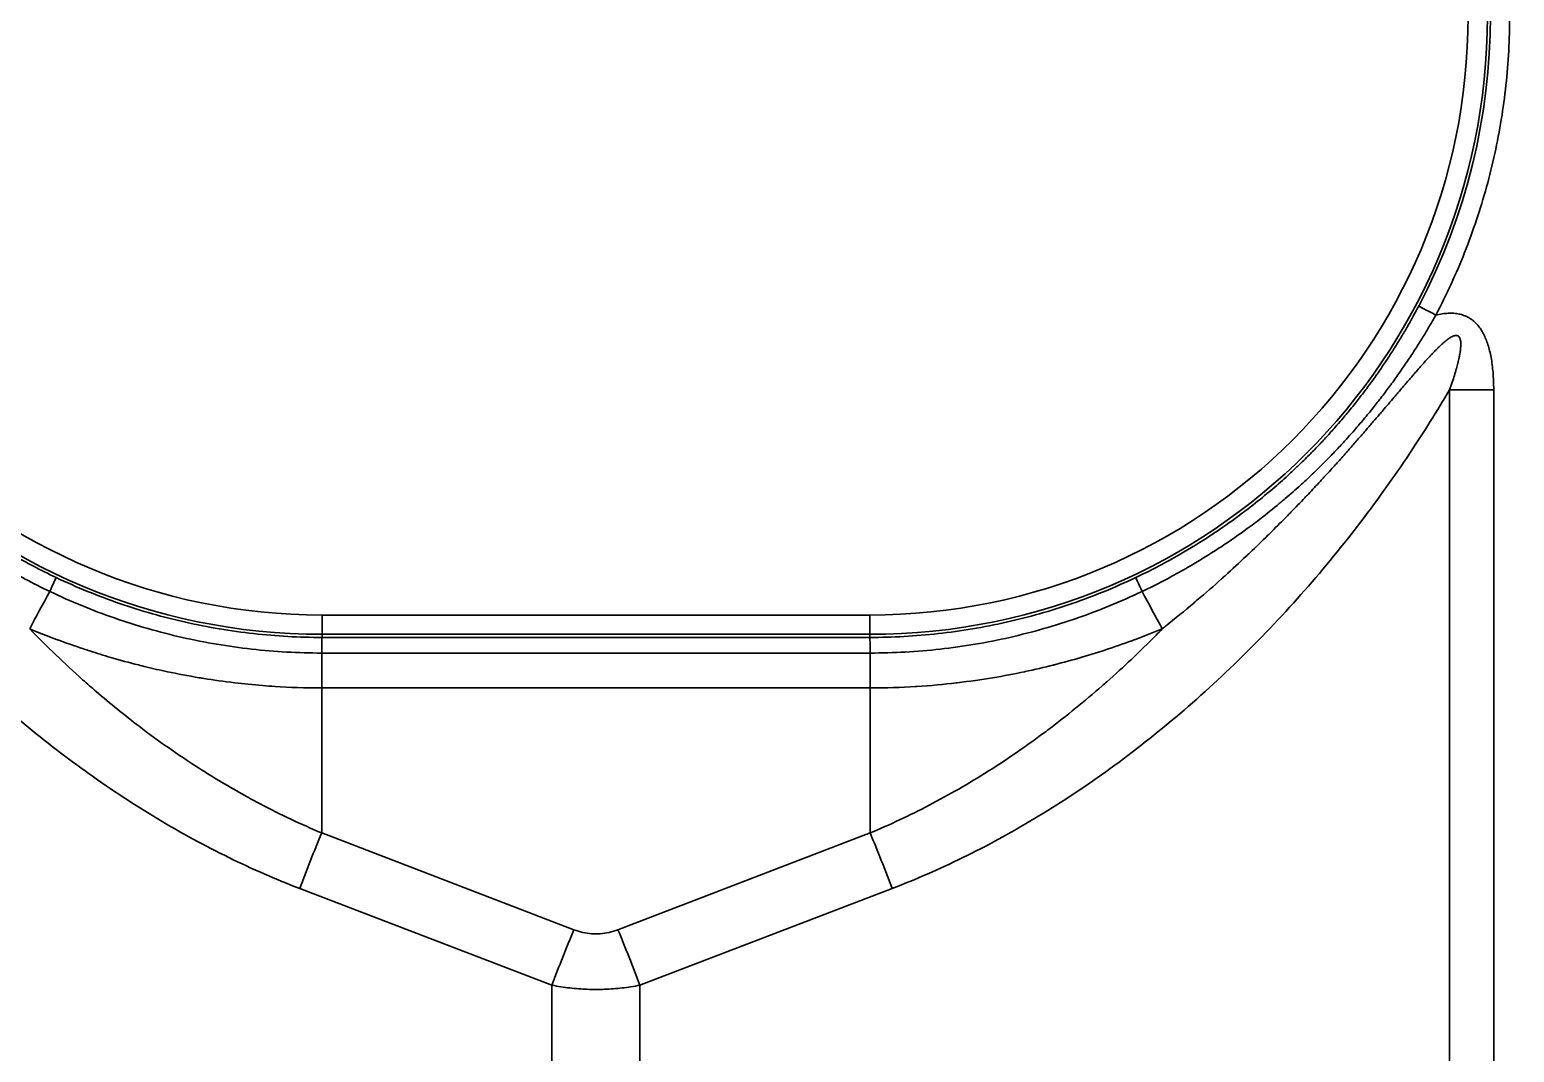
# Model space of a CAD drawing. Header units: millimetres. Extents: x 101 to 3000, y 150 to 4305.
# Drawn here: x 817.1 to 855.59, y 3438.67 to 3465.16 of the extents above; entities that cross this region are included whole.
import ezdxf

# ---------------------------------------------------------------- set-up
doc = ezdxf.new("R2010")
doc.units = ezdxf.units.MM
doc.header["$LTSCALE"] = 15
doc.layers.add('Sichtbar schmal (ISO)', color=7, linetype='Continuous', lineweight=35)

msp = doc.modelspace()

# ---------------------------------------------------------------- linework, layer by layer
at = {"layer": 'Sichtbar schmal (ISO)'}
for p, q in [((853.915, 3240.184), (853.915, 3455.829)), ((855.057, 3240.184), (855.057, 3455.829)), ((824.684, 3449.996), (838.884, 3449.996)), ((824.684, 3449.996), (824.684, 3449.496)), ((838.884, 3449.996), (838.884, 3449.496)), ((824.684, 3449.496), (838.884, 3449.496)), ((824.684, 3449.496), (824.684, 3449.415)), ((824.684, 3449.415), (838.884, 3449.415)), ((838.884, 3449.415), (838.884, 3449.496)), ((824.674, 3449.011), (838.893, 3449.011)), ((824.674, 3448.106), (824.674, 3449.011)), ((838.893, 3448.106), (838.893, 3449.011)), ((838.893, 3448.106), (824.674, 3448.106)), ((824.674, 3444.349), (824.674, 3448.106)), ((838.893, 3444.349), (838.893, 3448.106)), ((824.674, 3444.349), (831.213, 3441.841)), ((832.354, 3441.841), (838.893, 3444.349)), ((824.104, 3442.911), (830.643, 3440.404)), ((832.925, 3440.404), (839.464, 3442.911)), ((830.643, 3255.599), (830.643, 3440.404)), ((832.925, 3255.599), (832.925, 3440.404))]:
    msp.add_line(p, q, dxfattribs=at)
for centre, radius, start, end in [((824.684, 3465.505), 16.009, 90, 270), ((838.884, 3465.505), 16.009, 270, 90), ((824.684, 3465.505), 15.509, 90, 270), ((838.884, 3465.505), 15.509, 270, 90)]:
    msp.add_arc(centre, radius, start, end, dxfattribs=at)
for centre, major_axis, ratio, start_param, end_param in [((838.883, 3465.506), (16.088, 0), 0.999985, 5.797852, 6.768953), ((853.555, 3457.768), (-0.442, 0.233), 0.004633, 0.017477, 1.573237), ((855.057, 3455.777), (10, 0), 0.005236, 1.570796, 1.685165), ((817.574, 3450.515), (0.214, 0.452), 0.013185, 4.921474, 6.26573), ((845.993, 3450.515), (-0.214, 0.452), 0.013187, 0.017455, 1.361713), ((818.63, 3452.427), (4.733, 8.809), 0.002478, 1.780276, 1.894425), ((844.937, 3452.426), (-4.733, 8.809), 0.002478, 4.388756, 4.50291), ((838.889, 3448.915), (-0.005, 0.5), 0.011284, 4.905411, 6.265598), ((824.674, 3442.937), (1.79, 4.668), 0.104799, 1.304034, 1.616531), ((838.893, 3442.937), (-1.79, 4.668), 0.104799, 4.666655, 4.979151), ((831.213, 3440.43), (1.79, 4.668), 0.104798, 1.304034, 1.616531), ((832.354, 3440.43), (-1.79, 4.668), 0.104799, 4.666655, 4.979151)]:
    msp.add_ellipse(centre, major_axis=major_axis, ratio=ratio, start_param=start_param, end_param=end_param, dxfattribs=at)
for points, knots in [([(853.555, 3457.765), (853.835, 3458.295), (854.333, 3459.377), (854.903, 3461.078), (855.287, 3462.829), (855.479, 3464.611), (855.479, 3466.403), (855.285, 3468.185), (854.901, 3469.936), (854.33, 3471.636), (853.832, 3472.718), (853.552, 3473.248)], [0, 0, 0, 0, 0.1111111, 0.2222222, 0.3333333, 0.4444444, 0.5555556, 0.6666667, 0.7777778, 0.8888889, 1, 1, 1, 1]), ([(810.012, 3457.765), (810.049, 3457.699), (810.089, 3457.63), (810.131, 3457.557), (810.137, 3457.547), (810.143, 3457.536), (810.149, 3457.526), (810.179, 3457.474), (810.21, 3457.421), (810.243, 3457.367), (810.264, 3457.332), (810.285, 3457.297), (810.307, 3457.261), (810.323, 3457.234), (810.34, 3457.207), (810.356, 3457.18), (810.394, 3457.12), (810.433, 3457.057), (810.473, 3456.993), (810.479, 3456.984), (810.485, 3456.975), (810.491, 3456.965), (810.525, 3456.912), (810.56, 3456.857), (810.596, 3456.801), (810.63, 3456.749), (810.665, 3456.696), (810.701, 3456.642), (810.71, 3456.628), (810.72, 3456.614), (810.729, 3456.6), (810.775, 3456.531), (810.824, 3456.46), (810.874, 3456.388), (810.896, 3456.356), (810.918, 3456.323), (810.941, 3456.291), (810.971, 3456.248), (811.002, 3456.205), (811.033, 3456.161), (811.089, 3456.082), (811.148, 3456.001), (811.209, 3455.918), (811.272, 3455.833), (811.337, 3455.746), (811.406, 3455.657), (811.445, 3455.607), (811.484, 3455.555), (811.525, 3455.503), (811.558, 3455.461), (811.592, 3455.419), (811.626, 3455.377), (811.705, 3455.278), (811.787, 3455.177), (811.874, 3455.073), (811.963, 3454.966), (812.057, 3454.857), (812.156, 3454.745), (812.198, 3454.697), (812.242, 3454.648), (812.286, 3454.599), (812.348, 3454.53), (812.411, 3454.461), (812.477, 3454.39), (812.565, 3454.296), (812.657, 3454.199), (812.752, 3454.101), (812.783, 3454.069), (812.815, 3454.037), (812.847, 3454.004), (812.984, 3453.866), (813.129, 3453.725), (813.282, 3453.58), (813.285, 3453.578), (813.287, 3453.575), (813.29, 3453.573), (813.448, 3453.424), (813.616, 3453.272), (813.794, 3453.117), (813.833, 3453.084), (813.872, 3453.05), (813.912, 3453.016), (814.057, 3452.892), (814.21, 3452.766), (814.37, 3452.639), (814.456, 3452.571), (814.544, 3452.502), (814.634, 3452.433), (814.746, 3452.348), (814.861, 3452.262), (814.98, 3452.176), (815.139, 3452.061), (815.304, 3451.946), (815.477, 3451.83), (815.522, 3451.8), (815.568, 3451.769), (815.614, 3451.739), (815.823, 3451.601), (816.044, 3451.463), (816.279, 3451.324), (816.34, 3451.288), (816.401, 3451.252), (816.464, 3451.216), (816.631, 3451.119), (816.805, 3451.023), (816.985, 3450.928), (817.19, 3450.819), (817.403, 3450.712), (817.625, 3450.606)], [0, 0, 0, 0, 0.0546976, 0.0546976, 0.0546976, 0.0625, 0.0625, 0.0625, 0.1008578, 0.1008578, 0.1008578, 0.125, 0.125, 0.125, 0.1426904, 0.1426904, 0.1426904, 0.1818737, 0.1818737, 0.1818737, 0.1875, 0.1875, 0.1875, 0.2199265, 0.2199265, 0.2199265, 0.25, 0.25, 0.25, 0.257705, 0.257705, 0.257705, 0.2957225, 0.2957225, 0.2957225, 0.3125, 0.3125, 0.3125, 0.3343682, 0.3343682, 0.3343682, 0.3738828, 0.3738828, 0.3738828, 0.4143965, 0.4143965, 0.4143965, 0.4375, 0.4375, 0.4375, 0.4560435, 0.4560435, 0.4560435, 0.4989938, 0.4989938, 0.4989938, 0.543351, 0.543351, 0.543351, 0.5625, 0.5625, 0.5625, 0.5891602, 0.5891602, 0.5891602, 0.625, 0.625, 0.625, 0.6367129, 0.6367129, 0.6367129, 0.6866931, 0.6866931, 0.6866931, 0.6875, 0.6875, 0.6875, 0.7388766, 0.7388766, 0.7388766, 0.75, 0.75, 0.75, 0.7907392, 0.7907392, 0.7907392, 0.8125, 0.8125, 0.8125, 0.8393138, 0.8393138, 0.8393138, 0.875, 0.875, 0.875, 0.8842513, 0.8842513, 0.8842513, 0.9265033, 0.9265033, 0.9265033, 0.9375, 0.9375, 0.9375, 0.9667733, 0.9667733, 0.9667733, 0.9999998, 0.9999998, 0.9999998, 0.9999998]), ([(810.454, 3458.001), (810.495, 3457.925), (810.538, 3457.844), (810.584, 3457.76), (810.587, 3457.756), (810.589, 3457.751), (810.591, 3457.747), (810.636, 3457.666), (810.682, 3457.583), (810.733, 3457.494), (810.74, 3457.483), (810.746, 3457.471), (810.753, 3457.46), (810.801, 3457.377), (810.852, 3457.29), (810.906, 3457.2), (810.918, 3457.18), (810.93, 3457.16), (810.942, 3457.14), (810.993, 3457.056), (811.047, 3456.969), (811.105, 3456.879), (811.123, 3456.85), (811.142, 3456.821), (811.161, 3456.791), (811.215, 3456.707), (811.272, 3456.62), (811.332, 3456.531), (811.358, 3456.492), (811.385, 3456.453), (811.412, 3456.413), (811.469, 3456.329), (811.528, 3456.244), (811.591, 3456.157), (811.627, 3456.106), (811.664, 3456.055), (811.702, 3456.003), (811.761, 3455.922), (811.823, 3455.839), (811.887, 3455.755), (811.935, 3455.691), (811.984, 3455.627), (812.036, 3455.562), (812.097, 3455.484), (812.16, 3455.405), (812.226, 3455.325), (812.289, 3455.247), (812.354, 3455.168), (812.422, 3455.088), (812.484, 3455.015), (812.549, 3454.941), (812.615, 3454.866), (812.697, 3454.772), (812.783, 3454.677), (812.872, 3454.58), (812.934, 3454.513), (812.998, 3454.446), (813.063, 3454.377), (813.169, 3454.266), (813.28, 3454.153), (813.397, 3454.038), (813.457, 3453.979), (813.518, 3453.92), (813.581, 3453.86), (813.718, 3453.73), (813.861, 3453.597), (814.013, 3453.462), (814.069, 3453.413), (814.125, 3453.364), (814.182, 3453.314), (814.357, 3453.164), (814.542, 3453.011), (814.739, 3452.856), (814.786, 3452.819), (814.834, 3452.782), (814.882, 3452.745), (815.104, 3452.574), (815.342, 3452.401), (815.597, 3452.226), (815.631, 3452.203), (815.665, 3452.179), (815.7, 3452.156), (815.979, 3451.968), (816.28, 3451.778), (816.606, 3451.589), (816.624, 3451.579), (816.641, 3451.568), (816.659, 3451.558), (817.006, 3451.359), (817.383, 3451.159), (817.789, 3450.967)], [0.0000001, 0.0000001, 0.0000001, 0.0000001, 0.0625, 0.0625, 0.0625, 0.0657478, 0.0657478, 0.0657478, 0.125, 0.125, 0.125, 0.1327347, 0.1327347, 0.1327347, 0.1875, 0.1875, 0.1875, 0.1994824, 0.1994824, 0.1994824, 0.25, 0.25, 0.25, 0.2662064, 0.2662064, 0.2662064, 0.3125, 0.3125, 0.3125, 0.3327976, 0.3327976, 0.3327976, 0.375, 0.375, 0.375, 0.3993692, 0.3993692, 0.3993692, 0.4375, 0.4375, 0.4375, 0.4659876, 0.4659876, 0.4659876, 0.5, 0.5, 0.5, 0.5326854, 0.5326854, 0.5326854, 0.5625, 0.5625, 0.5625, 0.599469, 0.599469, 0.599469, 0.625, 0.625, 0.625, 0.6663571, 0.6663571, 0.6663571, 0.6875, 0.6875, 0.6875, 0.7333594, 0.7333594, 0.7333594, 0.75, 0.75, 0.75, 0.8005114, 0.8005114, 0.8005114, 0.8125, 0.8125, 0.8125, 0.8676234, 0.8676234, 0.8676234, 0.875, 0.875, 0.875, 0.9342995, 0.9342995, 0.9342995, 0.9375, 0.9375, 0.9375, 1, 1, 1, 1]), ([(845.779, 3450.967), (846.153, 3451.144), (846.501, 3451.327), (846.825, 3451.511), (846.853, 3451.526), (846.88, 3451.542), (846.907, 3451.557), (847.199, 3451.725), (847.471, 3451.894), (847.725, 3452.061), (847.772, 3452.092), (847.819, 3452.123), (847.865, 3452.154), (848.091, 3452.306), (848.303, 3452.457), (848.504, 3452.607), (848.564, 3452.652), (848.624, 3452.697), (848.682, 3452.742), (848.857, 3452.876), (849.022, 3453.009), (849.179, 3453.14), (849.248, 3453.197), (849.316, 3453.254), (849.382, 3453.311), (849.516, 3453.427), (849.644, 3453.541), (849.766, 3453.653), (849.84, 3453.722), (849.912, 3453.789), (849.983, 3453.856), (850.085, 3453.954), (850.183, 3454.05), (850.278, 3454.145), (850.355, 3454.222), (850.429, 3454.298), (850.501, 3454.373), (850.578, 3454.454), (850.653, 3454.534), (850.725, 3454.613), (850.803, 3454.697), (850.877, 3454.78), (850.949, 3454.862), (851.007, 3454.927), (851.063, 3454.992), (851.117, 3455.055), (851.194, 3455.146), (851.268, 3455.234), (851.339, 3455.321), (851.381, 3455.372), (851.422, 3455.423), (851.462, 3455.473), (851.537, 3455.568), (851.609, 3455.661), (851.678, 3455.751), (851.708, 3455.79), (851.737, 3455.828), (851.765, 3455.867), (851.838, 3455.965), (851.908, 3456.06), (851.974, 3456.153), (851.994, 3456.181), (852.014, 3456.209), (852.033, 3456.236), (852.103, 3456.336), (852.17, 3456.434), (852.234, 3456.529), (852.246, 3456.546), (852.258, 3456.564), (852.269, 3456.581), (852.337, 3456.683), (852.401, 3456.781), (852.461, 3456.877), (852.467, 3456.885), (852.472, 3456.894), (852.478, 3456.903), (852.542, 3457.005), (852.603, 3457.103), (852.66, 3457.198), (852.719, 3457.297), (852.775, 3457.391), (852.827, 3457.481), (852.829, 3457.485), (852.831, 3457.489), (852.834, 3457.493), (852.886, 3457.584), (852.934, 3457.67), (852.979, 3457.752), (853.027, 3457.839), (853.072, 3457.923), (853.113, 3458.001)], [0, 0, 0, 0, 0.057635, 0.057635, 0.057635, 0.0625, 0.0625, 0.0625, 0.115254, 0.115254, 0.115254, 0.125, 0.125, 0.125, 0.173021, 0.173021, 0.173021, 0.1875, 0.1875, 0.1875, 0.2309, 0.2309, 0.2309, 0.25, 0.25, 0.25, 0.288885, 0.288885, 0.288885, 0.3125, 0.3125, 0.3125, 0.346963, 0.346963, 0.346963, 0.375, 0.375, 0.375, 0.405123, 0.405123, 0.405123, 0.4375, 0.4375, 0.4375, 0.463355, 0.463355, 0.463355, 0.5, 0.5, 0.5, 0.521651, 0.521651, 0.521651, 0.5625, 0.5625, 0.5625, 0.579997, 0.579997, 0.579997, 0.625, 0.625, 0.625, 0.638348, 0.638348, 0.638348, 0.6875, 0.6875, 0.6875, 0.696629, 0.696629, 0.696629, 0.75, 0.75, 0.75, 0.754872, 0.754872, 0.754872, 0.8125, 0.8125, 0.8125, 0.872291, 0.872291, 0.872291, 0.875, 0.875, 0.875, 0.935638, 0.935638, 0.935638, 1, 1, 1, 1]), ([(845.943, 3450.606), (846.326, 3450.789), (846.685, 3450.978), (847.018, 3451.167), (847.046, 3451.183), (847.074, 3451.199), (847.102, 3451.215), (847.402, 3451.388), (847.682, 3451.561), (847.944, 3451.733), (847.992, 3451.764), (848.04, 3451.796), (848.087, 3451.828), (848.32, 3451.984), (848.539, 3452.139), (848.746, 3452.292), (848.808, 3452.338), (848.869, 3452.384), (848.93, 3452.43), (849.11, 3452.568), (849.281, 3452.704), (849.443, 3452.837), (849.514, 3452.896), (849.584, 3452.955), (849.652, 3453.013), (849.791, 3453.131), (849.923, 3453.248), (850.05, 3453.362), (850.127, 3453.432), (850.201, 3453.501), (850.274, 3453.569), (850.38, 3453.669), (850.482, 3453.767), (850.58, 3453.864), (850.66, 3453.943), (850.737, 3454.021), (850.812, 3454.097), (850.892, 3454.18), (850.97, 3454.261), (851.045, 3454.341), (851.125, 3454.427), (851.203, 3454.512), (851.278, 3454.595), (851.338, 3454.662), (851.396, 3454.727), (851.453, 3454.792), (851.533, 3454.884), (851.61, 3454.974), (851.684, 3455.062), (851.728, 3455.115), (851.771, 3455.166), (851.813, 3455.217), (851.892, 3455.313), (851.967, 3455.408), (852.039, 3455.5), (852.07, 3455.539), (852.101, 3455.578), (852.131, 3455.617), (852.207, 3455.716), (852.281, 3455.813), (852.351, 3455.908), (852.371, 3455.936), (852.392, 3455.964), (852.412, 3455.991), (852.486, 3456.093), (852.557, 3456.192), (852.624, 3456.288), (852.637, 3456.306), (852.649, 3456.323), (852.661, 3456.341), (852.733, 3456.444), (852.801, 3456.544), (852.865, 3456.64), (852.871, 3456.649), (852.876, 3456.657), (852.882, 3456.666), (852.951, 3456.769), (853.015, 3456.868), (853.076, 3456.964), (853.138, 3457.062), (853.197, 3457.157), (853.252, 3457.247), (853.255, 3457.251), (853.257, 3457.255), (853.26, 3457.259), (853.315, 3457.35), (853.366, 3457.436), (853.414, 3457.518), (853.465, 3457.605), (853.512, 3457.687), (853.555, 3457.765)], [0, 0, 0, 0, 0.057634, 0.057634, 0.057634, 0.0625, 0.0625, 0.0625, 0.115253, 0.115253, 0.115253, 0.125, 0.125, 0.125, 0.173021, 0.173021, 0.173021, 0.1875, 0.1875, 0.1875, 0.2309, 0.2309, 0.2309, 0.25, 0.25, 0.25, 0.288885, 0.288885, 0.288885, 0.3125, 0.3125, 0.3125, 0.346963, 0.346963, 0.346963, 0.375, 0.375, 0.375, 0.405123, 0.405123, 0.405123, 0.4375, 0.4375, 0.4375, 0.463355, 0.463355, 0.463355, 0.5, 0.5, 0.5, 0.521651, 0.521651, 0.521651, 0.5625, 0.5625, 0.5625, 0.579997, 0.579997, 0.579997, 0.625, 0.625, 0.625, 0.638348, 0.638348, 0.638348, 0.6875, 0.6875, 0.6875, 0.696629, 0.696629, 0.696629, 0.75, 0.75, 0.75, 0.754872, 0.754872, 0.754872, 0.8125, 0.8125, 0.8125, 0.872291, 0.872291, 0.872291, 0.875, 0.875, 0.875, 0.935638, 0.935638, 0.935638, 1, 1, 1, 1]), ([(855.057, 3455.829), (855.057, 3455.91), (855.054, 3456.065), (855.041, 3456.28), (855.02, 3456.481), (854.991, 3456.668), (854.954, 3456.841), (854.909, 3457), (854.856, 3457.147), (854.795, 3457.28), (854.724, 3457.4), (854.646, 3457.504), (854.563, 3457.591), (854.477, 3457.66), (854.386, 3457.715), (854.283, 3457.761), (854.162, 3457.796), (854.025, 3457.815), (853.878, 3457.817), (853.722, 3457.801), (853.612, 3457.779), (853.555, 3457.765)], [0.0000001, 0.0000001, 0.0000001, 0.0000001, 0.0526316, 0.1052632, 0.1578947, 0.2105263, 0.2631579, 0.3157895, 0.3684211, 0.4210526, 0.4736842, 0.5263158, 0.5789474, 0.6315789, 0.6842105, 0.7368421, 0.7894737, 0.8421053, 0.8947368, 0.9473684, 1, 1, 1, 1]), ([(853.915, 3455.829), (853.939, 3455.897), (853.962, 3455.962), (853.982, 3456.025), (854.003, 3456.088), (854.022, 3456.148), (854.04, 3456.205), (854.057, 3456.263), (854.074, 3456.318), (854.088, 3456.371), (854.089, 3456.375), (854.09, 3456.378), (854.091, 3456.382), (854.105, 3456.431), (854.117, 3456.478), (854.128, 3456.523), (854.129, 3456.527), (854.13, 3456.531), (854.132, 3456.536), (854.142, 3456.579), (854.152, 3456.621), (854.16, 3456.66), (854.161, 3456.665), (854.162, 3456.67), (854.163, 3456.675), (854.171, 3456.713), (854.177, 3456.749), (854.183, 3456.784), (854.184, 3456.789), (854.185, 3456.795), (854.186, 3456.8), (854.191, 3456.833), (854.195, 3456.864), (854.198, 3456.894), (854.199, 3456.899), (854.199, 3456.905), (854.2, 3456.91), (854.202, 3456.938), (854.204, 3456.965), (854.205, 3456.99), (854.205, 3456.995), (854.205, 3457.001), (854.205, 3457.006), (854.205, 3457.029), (854.205, 3457.051), (854.203, 3457.071), (854.202, 3457.076), (854.202, 3457.081), (854.201, 3457.086), (854.199, 3457.104), (854.196, 3457.121), (854.192, 3457.136), (854.191, 3457.14), (854.19, 3457.144), (854.189, 3457.148), (854.185, 3457.161), (854.18, 3457.173), (854.174, 3457.183), (854.172, 3457.186), (854.17, 3457.19), (854.168, 3457.193), (854.163, 3457.201), (854.156, 3457.209), (854.149, 3457.215), (854.147, 3457.217), (854.144, 3457.219), (854.141, 3457.221), (854.134, 3457.226), (854.126, 3457.23), (854.117, 3457.233), (854.113, 3457.234), (854.11, 3457.235), (854.106, 3457.236), (854.096, 3457.238), (854.086, 3457.239), (854.074, 3457.238), (854.069, 3457.237), (854.063, 3457.237), (854.058, 3457.236), (854.046, 3457.234), (854.032, 3457.23), (854.018, 3457.225), (854.011, 3457.223), (854.004, 3457.22), (853.996, 3457.216), (853.982, 3457.21), (853.966, 3457.202), (853.95, 3457.193), (853.941, 3457.188), (853.932, 3457.182), (853.922, 3457.176), (853.906, 3457.166), (853.889, 3457.154), (853.871, 3457.141), (853.86, 3457.133), (853.849, 3457.125), (853.838, 3457.116), (853.82, 3457.102), (853.801, 3457.087), (853.782, 3457.07), (853.769, 3457.059), (853.755, 3457.048), (853.742, 3457.036), (853.723, 3457.019), (853.703, 3457.001), (853.682, 3456.982), (853.667, 3456.968), (853.652, 3456.953), (853.636, 3456.938), (853.616, 3456.918), (853.595, 3456.898), (853.574, 3456.877), (853.557, 3456.86), (853.54, 3456.842), (853.522, 3456.824), (853.501, 3456.802), (853.48, 3456.78), (853.458, 3456.757), (853.439, 3456.737), (853.419, 3456.716), (853.399, 3456.695), (853.378, 3456.672), (853.356, 3456.648), (853.333, 3456.623), (853.311, 3456.6), (853.289, 3456.575), (853.267, 3456.55), (853.245, 3456.526), (853.222, 3456.5), (853.199, 3456.474), (853.174, 3456.447), (853.149, 3456.419), (853.124, 3456.39), (853.101, 3456.364), (853.077, 3456.337), (853.053, 3456.309), (853.025, 3456.278), (852.997, 3456.245), (852.968, 3456.211), (852.944, 3456.184), (852.92, 3456.156), (852.895, 3456.127), (852.863, 3456.09), (852.831, 3456.053), (852.798, 3456.014), (852.773, 3455.985), (852.748, 3455.956), (852.722, 3455.925), (852.686, 3455.884), (852.649, 3455.841), (852.612, 3455.796), (852.586, 3455.766), (852.56, 3455.735), (852.533, 3455.704), (852.492, 3455.656), (852.451, 3455.607), (852.408, 3455.557), (852.381, 3455.526), (852.354, 3455.494), (852.326, 3455.461), (852.28, 3455.407), (852.233, 3455.351), (852.184, 3455.294), (852.156, 3455.262), (852.128, 3455.229), (852.099, 3455.196), (852.047, 3455.134), (851.992, 3455.071), (851.936, 3455.006), (851.908, 3454.972), (851.879, 3454.939), (851.849, 3454.905), (851.789, 3454.835), (851.727, 3454.763), (851.663, 3454.69), (851.634, 3454.656), (851.604, 3454.621), (851.573, 3454.586), (851.505, 3454.508), (851.434, 3454.427), (851.36, 3454.344), (851.33, 3454.31), (851.299, 3454.275), (851.268, 3454.24), (851.19, 3454.152), (851.109, 3454.061), (851.026, 3453.968), (850.995, 3453.934), (850.964, 3453.9), (850.932, 3453.865), (850.844, 3453.767), (850.752, 3453.667), (850.657, 3453.564), (850.627, 3453.53), (850.595, 3453.496), (850.564, 3453.462), (850.464, 3453.354), (850.36, 3453.243), (850.252, 3453.129), (850.221, 3453.096), (850.19, 3453.063), (850.158, 3453.03), (850.044, 3452.911), (849.926, 3452.788), (849.802, 3452.661), (849.771, 3452.629), (849.74, 3452.597), (849.708, 3452.565), (849.578, 3452.432), (849.442, 3452.295), (849.299, 3452.154), (849.268, 3452.124), (849.237, 3452.093), (849.205, 3452.062), (849.055, 3451.915), (848.898, 3451.763), (848.732, 3451.606), (848.702, 3451.577), (848.671, 3451.549), (848.64, 3451.52), (848.467, 3451.356), (848.285, 3451.188), (848.092, 3451.014), (848.063, 3450.988), (848.033, 3450.961), (848.003, 3450.935), (847.802, 3450.755), (847.591, 3450.569), (847.365, 3450.378), (847.338, 3450.354), (847.31, 3450.331), (847.283, 3450.307), (847.049, 3450.109), (846.8, 3449.905), (846.538, 3449.696), (846.513, 3449.676), (846.488, 3449.656), (846.463, 3449.636)], [0, 0, 0, 0, 0.0243902, 0.0243902, 0.0243902, 0.0487805, 0.0487805, 0.0487805, 0.0731707, 0.0731707, 0.0731707, 0.0748433, 0.0748433, 0.0748433, 0.097561, 0.097561, 0.097561, 0.0997919, 0.0997919, 0.0997919, 0.1219512, 0.1219512, 0.1219512, 0.1247412, 0.1247412, 0.1247412, 0.1463415, 0.1463415, 0.1463415, 0.1496887, 0.1496887, 0.1496887, 0.1707317, 0.1707317, 0.1707317, 0.1746336, 0.1746336, 0.1746336, 0.195122, 0.195122, 0.195122, 0.1995774, 0.1995774, 0.1995774, 0.2195122, 0.2195122, 0.2195122, 0.2245265, 0.2245265, 0.2245265, 0.2439024, 0.2439024, 0.2439024, 0.2494911, 0.2494911, 0.2494911, 0.2682927, 0.2682927, 0.2682927, 0.2744777, 0.2744777, 0.2744777, 0.2926829, 0.2926829, 0.2926829, 0.2994198, 0.2994198, 0.2994198, 0.3170732, 0.3170732, 0.3170732, 0.3243039, 0.3243039, 0.3243039, 0.3414634, 0.3414634, 0.3414634, 0.3492553, 0.3492553, 0.3492553, 0.3658537, 0.3658537, 0.3658537, 0.3742197, 0.3742197, 0.3742197, 0.3902439, 0.3902439, 0.3902439, 0.3991713, 0.3991713, 0.3991713, 0.4146341, 0.4146341, 0.4146341, 0.4241031, 0.4241031, 0.4241031, 0.4390244, 0.4390244, 0.4390244, 0.4490535, 0.4490535, 0.4490535, 0.4634146, 0.4634146, 0.4634146, 0.4740086, 0.4740086, 0.4740086, 0.4878049, 0.4878049, 0.4878049, 0.4989618, 0.4989618, 0.4989618, 0.5121951, 0.5121951, 0.5121951, 0.5239039, 0.5239039, 0.5239039, 0.5365854, 0.5365854, 0.5365854, 0.5488485, 0.5488485, 0.5488485, 0.5609756, 0.5609756, 0.5609756, 0.5737962, 0.5737962, 0.5737962, 0.5853659, 0.5853659, 0.5853659, 0.598743, 0.598743, 0.598743, 0.6097561, 0.6097561, 0.6097561, 0.623691, 0.623691, 0.623691, 0.6341463, 0.6341463, 0.6341463, 0.6486399, 0.6486399, 0.6486399, 0.6585366, 0.6585366, 0.6585366, 0.6735867, 0.6735867, 0.6735867, 0.6829268, 0.6829268, 0.6829268, 0.6985328, 0.6985328, 0.6985328, 0.7073171, 0.7073171, 0.7073171, 0.72348, 0.72348, 0.72348, 0.7317073, 0.7317073, 0.7317073, 0.7484263, 0.7484263, 0.7484263, 0.7560976, 0.7560976, 0.7560976, 0.7733768, 0.7733768, 0.7733768, 0.7804878, 0.7804878, 0.7804878, 0.7983282, 0.7983282, 0.7983282, 0.804878, 0.804878, 0.804878, 0.8232726, 0.8232726, 0.8232726, 0.8292683, 0.8292683, 0.8292683, 0.8482163, 0.8482163, 0.8482163, 0.8536585, 0.8536585, 0.8536585, 0.873164, 0.873164, 0.873164, 0.8780488, 0.8780488, 0.8780488, 0.8981122, 0.8981122, 0.8981122, 0.902439, 0.902439, 0.902439, 0.9230609, 0.9230609, 0.9230609, 0.9268293, 0.9268293, 0.9268293, 0.9480078, 0.9480078, 0.9480078, 0.9512195, 0.9512195, 0.9512195, 0.9729596, 0.9729596, 0.9729596, 0.9756098, 0.9756098, 0.9756098, 0.9978937, 0.9978937, 0.9978937, 0.9999998, 0.9999998, 0.9999998, 0.9999998]), ([(839.464, 3442.911), (840.068, 3443.143), (840.677, 3443.408), (841.293, 3443.709), (841.909, 3444.01), (842.53, 3444.347), (843.151, 3444.72), (843.772, 3445.092), (844.392, 3445.499), (845.004, 3445.937), (845.615, 3446.376), (846.217, 3446.845), (846.808, 3447.343), (847.398, 3447.842), (847.977, 3448.369), (848.537, 3448.92), (849.098, 3449.471), (849.641, 3450.046), (850.156, 3450.633), (850.671, 3451.219), (851.159, 3451.817), (851.612, 3452.41), (852.065, 3453.002), (852.482, 3453.589), (852.865, 3454.161), (853.248, 3454.733), (853.596, 3455.289), (853.915, 3455.829)], [0, 0, 0, 0, 0.1111111, 0.1111111, 0.1111111, 0.2222222, 0.2222222, 0.2222222, 0.3333333, 0.3333333, 0.3333333, 0.4444444, 0.4444444, 0.4444444, 0.5555556, 0.5555556, 0.5555556, 0.6666667, 0.6666667, 0.6666667, 0.7777778, 0.7777778, 0.7777778, 0.8888889, 0.8888889, 0.8888889, 0.9999998, 0.9999998, 0.9999998, 0.9999998]), ([(817.789, 3450.967), (818.324, 3450.713), (818.874, 3450.489), (819.435, 3450.295), (819.996, 3450.102), (820.568, 3449.939), (821.149, 3449.808), (821.729, 3449.678), (822.317, 3449.579), (822.908, 3449.514), (823.499, 3449.448), (824.092, 3449.415), (824.684, 3449.415)], [0, 0, 0, 0, 0.25, 0.25, 0.25, 0.5, 0.5, 0.5, 0.75, 0.75, 0.75, 1, 1, 1, 1]), ([(838.884, 3449.415), (839.476, 3449.415), (840.069, 3449.448), (840.66, 3449.514), (841.25, 3449.579), (841.839, 3449.678), (842.419, 3449.808), (842.999, 3449.939), (843.572, 3450.102), (844.133, 3450.295), (844.694, 3450.489), (845.244, 3450.713), (845.779, 3450.967)], [0, 0, 0, 0, 0.25, 0.25, 0.25, 0.5, 0.5, 0.5, 0.75, 0.75, 0.75, 1, 1, 1, 1]), ([(817.625, 3450.606), (818.169, 3450.347), (818.729, 3450.117), (819.3, 3449.919), (819.875, 3449.719), (820.462, 3449.551), (821.058, 3449.416), (821.651, 3449.282), (822.253, 3449.181), (822.858, 3449.113), (823.462, 3449.045), (824.068, 3449.012), (824.674, 3449.011)], [0, 0, 0, 0, 0.249038, 0.249038, 0.249038, 0.499954, 0.499954, 0.499954, 0.75, 0.75, 0.75, 1, 1, 1, 1]), ([(838.893, 3449.011), (839.499, 3449.012), (840.105, 3449.045), (840.708, 3449.113), (841.313, 3449.181), (841.916, 3449.282), (842.51, 3449.416), (843.103, 3449.551), (843.688, 3449.718), (844.261, 3449.917), (844.264, 3449.918), (844.268, 3449.919), (844.271, 3449.92), (844.841, 3450.118), (845.399, 3450.347), (845.943, 3450.606)], [0, 0, 0, 0, 0.2497482, 0.2497482, 0.2497482, 0.5, 0.5, 0.5, 0.75, 0.75, 0.75, 0.751417, 0.751417, 0.751417, 0.9999993, 0.9999993, 0.9999993, 0.9999993]), ([(817.104, 3449.636), (817.546, 3449.181), (818.004, 3448.741), (818.477, 3448.32), (818.594, 3448.216), (818.711, 3448.113), (818.83, 3448.012), (819.191, 3447.702), (819.561, 3447.403), (819.939, 3447.115), (820.189, 3446.925), (820.443, 3446.739), (820.699, 3446.559), (820.958, 3446.378), (821.22, 3446.202), (821.484, 3446.033), (821.878, 3445.78), (822.278, 3445.541), (822.678, 3445.319), (822.811, 3445.245), (822.945, 3445.173), (823.078, 3445.103), (823.611, 3444.822), (824.144, 3444.571), (824.674, 3444.349)], [0.0000007, 0.0000007, 0.0000007, 0.0000007, 0.2, 0.2, 0.2, 0.2493831, 0.2493831, 0.2493831, 0.4, 0.4, 0.4, 0.4996387, 0.4996387, 0.4996387, 0.6, 0.6, 0.6, 0.7500785, 0.7500785, 0.7500785, 0.8, 0.8, 0.8, 1, 1, 1, 1]), ([(824.674, 3448.106), (824.246, 3448.106), (823.842, 3448.121), (823.467, 3448.144), (823.356, 3448.151), (823.248, 3448.159), (823.142, 3448.168), (822.889, 3448.188), (822.649, 3448.212), (822.419, 3448.239), (822.136, 3448.273), (821.869, 3448.311), (821.615, 3448.351), (821.576, 3448.358), (821.538, 3448.364), (821.5, 3448.37), (821.211, 3448.419), (820.939, 3448.471), (820.679, 3448.526), (820.485, 3448.567), (820.299, 3448.609), (820.116, 3448.653), (820.052, 3448.669), (819.988, 3448.685), (819.925, 3448.701), (819.682, 3448.762), (819.445, 3448.827), (819.209, 3448.896), (819.026, 3448.949), (818.843, 3449.005), (818.661, 3449.064), (818.608, 3449.081), (818.555, 3449.099), (818.502, 3449.116), (818.267, 3449.195), (818.032, 3449.277), (817.799, 3449.364), (817.619, 3449.431), (817.44, 3449.5), (817.262, 3449.572), (817.209, 3449.593), (817.157, 3449.615), (817.104, 3449.636)], [0, 0, 0, 0, 0.1111111, 0.1111111, 0.1111111, 0.143947, 0.143947, 0.143947, 0.2222222, 0.2222222, 0.2222222, 0.3186921, 0.3186921, 0.3186921, 0.3333333, 0.3333333, 0.3333333, 0.4444444, 0.4444444, 0.4444444, 0.5266814, 0.5266814, 0.5266814, 0.5555556, 0.5555556, 0.5555556, 0.6666667, 0.6666667, 0.6666667, 0.7526813, 0.7526813, 0.7526813, 0.7777778, 0.7777778, 0.7777778, 0.8888889, 0.8888889, 0.8888889, 0.9746682, 0.9746682, 0.9746682, 0.999999, 0.999999, 0.999999, 0.999999]), ([(846.463, 3449.636), (846.233, 3449.541), (846.001, 3449.45), (845.768, 3449.364), (845.764, 3449.362), (845.761, 3449.361), (845.758, 3449.36), (845.531, 3449.276), (845.303, 3449.195), (845.075, 3449.119), (845.071, 3449.118), (845.068, 3449.117), (845.065, 3449.116), (844.838, 3449.041), (844.611, 3448.97), (844.383, 3448.903), (844.375, 3448.9), (844.366, 3448.898), (844.358, 3448.895), (844.131, 3448.829), (843.903, 3448.767), (843.67, 3448.708), (843.661, 3448.705), (843.651, 3448.703), (843.641, 3448.7), (843.404, 3448.64), (843.161, 3448.584), (842.907, 3448.53), (842.901, 3448.528), (842.894, 3448.527), (842.888, 3448.525), (842.627, 3448.47), (842.355, 3448.418), (842.067, 3448.37), (841.778, 3448.322), (841.473, 3448.278), (841.148, 3448.239), (841.138, 3448.238), (841.128, 3448.237), (841.119, 3448.236), (840.801, 3448.199), (840.464, 3448.167), (840.1, 3448.144), (840.088, 3448.143), (840.076, 3448.143), (840.064, 3448.142), (839.699, 3448.12), (839.308, 3448.106), (838.893, 3448.106)], [0, 0, 0, 0, 0.111111, 0.111111, 0.111111, 0.11271, 0.11271, 0.11271, 0.220682, 0.220682, 0.220682, 0.222222, 0.222222, 0.222222, 0.329341, 0.329341, 0.329341, 0.333333, 0.333333, 0.333333, 0.440023, 0.440023, 0.440023, 0.444444, 0.444444, 0.444444, 0.552739, 0.552739, 0.552739, 0.555556, 0.555556, 0.555556, 0.666667, 0.666667, 0.666667, 0.777778, 0.777778, 0.777778, 0.781037, 0.781037, 0.781037, 0.888889, 0.888889, 0.888889, 0.892463, 0.892463, 0.892463, 1, 1, 1, 1]), ([(838.893, 3444.349), (839.398, 3444.56), (839.909, 3444.799), (840.424, 3445.068), (840.931, 3445.334), (841.443, 3445.628), (841.953, 3445.95), (841.96, 3445.955), (841.968, 3445.959), (841.976, 3445.964), (842.47, 3446.277), (842.964, 3446.617), (843.452, 3446.981), (843.474, 3446.999), (843.497, 3447.016), (843.52, 3447.033), (843.989, 3447.386), (844.453, 3447.762), (844.906, 3448.158), (844.946, 3448.193), (844.986, 3448.228), (845.026, 3448.263), (845.462, 3448.649), (845.889, 3449.053), (846.305, 3449.475), (846.358, 3449.528), (846.411, 3449.582), (846.463, 3449.636)], [0, 0, 0, 0, 0.2, 0.2, 0.2, 0.397069, 0.397069, 0.397069, 0.4, 0.4, 0.4, 0.591058, 0.591058, 0.591058, 0.6, 0.6, 0.6, 0.783816, 0.783816, 0.783816, 0.8, 0.8, 0.8, 0.977527, 0.977527, 0.977527, 1, 1, 1, 1]), ([(824.674, 3449.011), (824.675, 3449.056), (824.675, 3449.099), (824.676, 3449.14), (824.677, 3449.18), (824.677, 3449.218), (824.678, 3449.251), (824.679, 3449.285), (824.679, 3449.314), (824.68, 3449.339), (824.681, 3449.363), (824.681, 3449.382), (824.682, 3449.395), (824.682, 3449.408), (824.683, 3449.415), (824.684, 3449.415)], [0, 0, 0, 0, 0.2, 0.2, 0.2, 0.4, 0.4, 0.4, 0.6, 0.6, 0.6, 0.8, 0.8, 0.8, 1, 1, 1, 1]), ([(831.213, 3441.841), (831.291, 3441.811), (831.446, 3441.765), (831.671, 3441.731), (831.896, 3441.731), (832.122, 3441.765), (832.276, 3441.811), (832.354, 3441.841)], [0.0000017, 0.0000017, 0.0000017, 0.0000017, 0.2, 0.4, 0.6, 0.8, 1, 1, 1, 1]), ([(830.643, 3440.404), (830.798, 3440.374), (830.953, 3440.35), (831.106, 3440.333), (831.258, 3440.316), (831.409, 3440.304), (831.559, 3440.299), (831.709, 3440.293), (831.858, 3440.293), (832.008, 3440.299), (832.158, 3440.304), (832.309, 3440.316), (832.461, 3440.333), (832.614, 3440.35), (832.769, 3440.374), (832.925, 3440.404)], [0.0000009, 0.0000009, 0.0000009, 0.0000009, 0.2, 0.2, 0.2, 0.4, 0.4, 0.4, 0.6, 0.6, 0.6, 0.8, 0.8, 0.8, 1, 1, 1, 1])]:
    msp.add_open_spline(points, degree=3, knots=knots, dxfattribs=at)
msp.add_open_spline([(809.652, 3455.829), (810.048, 3455.16), (810.88, 3453.851), (812.279, 3451.95), (813.768, 3450.194), (815.337, 3448.586), (816.952, 3447.15), (818.629, 3445.858), (820.415, 3444.686), (822.269, 3443.678), (823.491, 3443.146), (824.104, 3442.911)], degree=3, dxfattribs=at)

doc.saveas('drawing.dxf')
